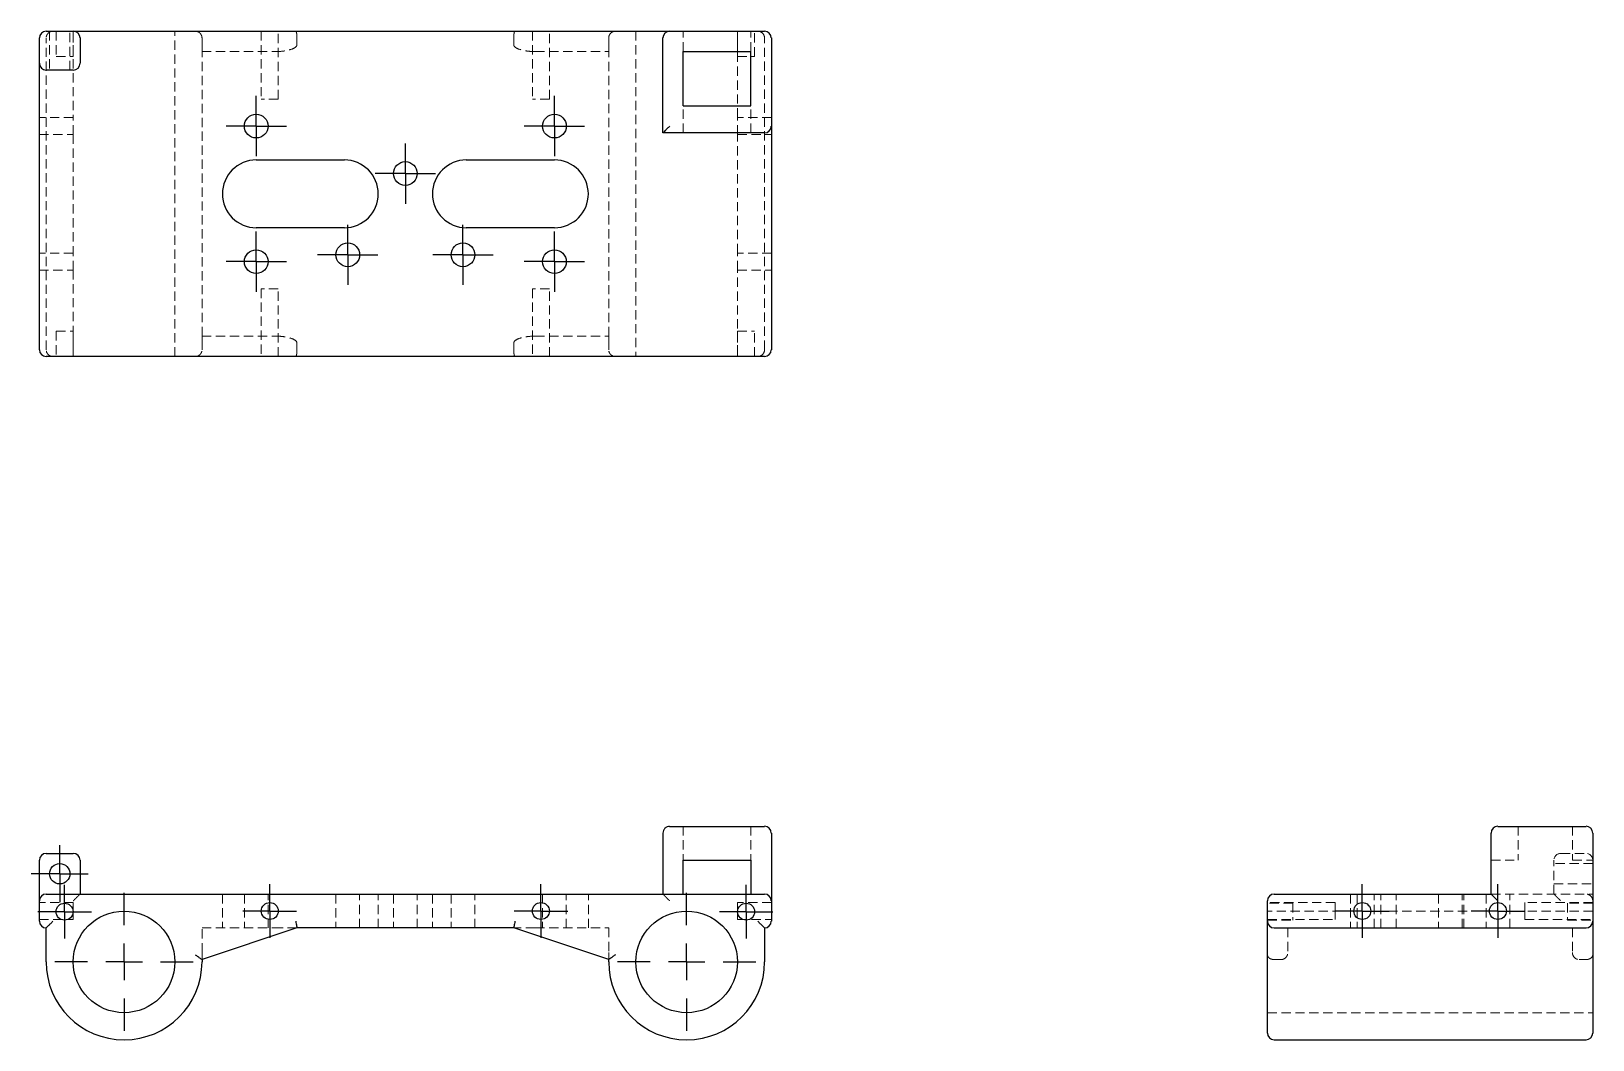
# Model space of a CAD drawing. Header units: millimetres. Extents: x 32 to 245, y 42 to 180.
import ezdxf

# ---------------------------------------------------------------- set-up
doc = ezdxf.new("R2010")
doc.units = ezdxf.units.MM
doc.linetypes.add('HIDDEN', pattern=[1.905, 1.27, -0.635])
doc.layers.add('10', color=7, linetype='Continuous')

# ---------------------------------------------------------------- blocks, each defined once
blk = doc.blocks.new('SW_CENTERMARKSYMBOL_0')
at = {"layer": '10', "color": 0}
for p, q in [((0, 5), (0, 9.44)), ((0, 0), (0, 2.5)), ((-5, 0), (-9.44, 0)), ((0, 0), (-2.5, 0)), ((0, 0), (0, -2.5)), ((0, 0), (2.5, 0)), ((5, 0), (9.44, 0)), ((0, -5), (0, -9.44))]:
    blk.add_line(p, q, dxfattribs=at)
blk = doc.blocks.new('SW_CENTERMARKSYMBOL_1')
at = {"layer": '10', "color": 0}
for p, q in [((0, 5), (0, 9.44)), ((0, 0), (0, 2.5)), ((-5, 0), (-9.44, 0)), ((0, 0), (-2.5, 0)), ((0, 0), (0, -2.5)), ((0, 0), (2.5, 0)), ((5, 0), (9.44, 0)), ((0, -5), (0, -9.44))]:
    blk.add_line(p, q, dxfattribs=at)
blk = doc.blocks.new('SW_CENTERMARKSYMBOL_2')
at = {"layer": '10', "color": 0}
for p, q in [((0, 2.5), (0, 3.89)), ((0, 0), (0, 2.5)), ((-2.5, 0), (-3.89, 0)), ((0, 0), (-2.5, 0)), ((0, 0), (0, -2.5)), ((0, 0), (2.5, 0)), ((2.5, 0), (3.89, 0)), ((0, -2.5), (0, -3.89))]:
    blk.add_line(p, q, dxfattribs=at)
blk = doc.blocks.new('SW_CENTERMARKSYMBOL_3')
at = {"layer": '10', "color": 0}
for p, q in [((0, 2.5), (0, 3.66)), ((0, 0), (0, 2.5)), ((-2.5, 0), (-3.66, 0)), ((0, 0), (-2.5, 0)), ((0, 0), (0, -2.5)), ((0, 0), (2.5, 0)), ((2.5, 0), (3.66, 0)), ((0, -2.5), (0, -3.66))]:
    blk.add_line(p, q, dxfattribs=at)
blk = doc.blocks.new('SW_CENTERMARKSYMBOL_4')
at = {"layer": '10', "color": 0}
for p, q in [((0, 2.5), (0, 3.66)), ((0, 0), (0, 2.5)), ((-2.5, 0), (-3.66, 0)), ((0, 0), (-2.5, 0)), ((0, 0), (0, -2.5)), ((0, 0), (2.5, 0)), ((2.5, 0), (3.66, 0)), ((0, -2.5), (0, -3.66))]:
    blk.add_line(p, q, dxfattribs=at)
blk = doc.blocks.new('SW_CENTERMARKSYMBOL_5')
at = {"layer": '10', "color": 0}
for p, q in [((0, 2.5), (0, 3.66)), ((0, 0), (0, 2.5)), ((-2.5, 0), (-3.66, 0)), ((0, 0), (-2.5, 0)), ((0, 0), (0, -2.5)), ((0, 0), (2.5, 0)), ((2.5, 0), (3.66, 0)), ((0, -2.5), (0, -3.66))]:
    blk.add_line(p, q, dxfattribs=at)
blk = doc.blocks.new('SW_CENTERMARKSYMBOL_6')
at = {"layer": '10', "color": 0}
for p, q in [((0, 2.5), (0, 3.66)), ((0, 0), (0, 2.5)), ((-2.5, 0), (-3.66, 0)), ((0, 0), (-2.5, 0)), ((0, 0), (0, -2.5)), ((0, 0), (2.5, 0)), ((2.5, 0), (3.66, 0)), ((0, -2.5), (0, -3.66))]:
    blk.add_line(p, q, dxfattribs=at)
blk = doc.blocks.new('SW_CENTERMARKSYMBOL_7')
at = {"layer": '10', "color": 0}
for p, q in [((0, 2.5), (0, 4.12)), ((0, 0), (0, 2.5)), ((-2.5, 0), (-4.12, 0)), ((0, 0), (-2.5, 0)), ((0, 0), (0, -2.5)), ((0, 0), (2.5, 0)), ((2.5, 0), (4.12, 0)), ((0, -2.5), (0, -4.12))]:
    blk.add_line(p, q, dxfattribs=at)
blk = doc.blocks.new('SW_CENTERMARKSYMBOL_8')
at = {"layer": '10', "color": 0}
for p, q in [((0, 2.5), (0, 4.12)), ((0, 0), (0, 2.5)), ((-2.5, 0), (-4.12, 0)), ((0, 0), (-2.5, 0)), ((0, 0), (0, -2.5)), ((0, 0), (2.5, 0)), ((2.5, 0), (4.12, 0)), ((0, -2.5), (0, -4.12))]:
    blk.add_line(p, q, dxfattribs=at)
blk = doc.blocks.new('SW_CENTERMARKSYMBOL_9')
at = {"layer": '10', "color": 0}
for p, q in [((0, 2.5), (0, 4.12)), ((0, 0), (0, 2.5)), ((-2.5, 0), (-4.12, 0)), ((0, 0), (-2.5, 0)), ((0, 0), (0, -2.5)), ((0, 0), (2.5, 0)), ((2.5, 0), (4.12, 0)), ((0, -2.5), (0, -4.12))]:
    blk.add_line(p, q, dxfattribs=at)
blk = doc.blocks.new('SW_CENTERMARKSYMBOL_10')
at = {"layer": '10', "color": 0}
for p, q in [((0, 2.5), (0, 4.12)), ((0, 0), (0, 2.5)), ((-2.5, 0), (-4.12, 0)), ((0, 0), (-2.5, 0)), ((0, 0), (0, -2.5)), ((0, 0), (2.5, 0)), ((2.5, 0), (4.12, 0)), ((0, -2.5), (0, -4.12))]:
    blk.add_line(p, q, dxfattribs=at)
blk = doc.blocks.new('SW_CENTERMARKSYMBOL_11')
at = {"layer": '10', "color": 0}
for p, q in [((0, 2.5), (0, 4.12)), ((0, 0), (0, 2.5)), ((-2.5, 0), (-4.12, 0)), ((0, 0), (-2.5, 0)), ((0, 0), (0, -2.5)), ((0, 0), (2.5, 0)), ((2.5, 0), (4.12, 0)), ((0, -2.5), (0, -4.12))]:
    blk.add_line(p, q, dxfattribs=at)
blk = doc.blocks.new('SW_CENTERMARKSYMBOL_12')
at = {"layer": '10', "color": 0}
for p, q in [((0, 2.5), (0, 4.12)), ((0, 0), (0, 2.5)), ((-2.5, 0), (-4.12, 0)), ((0, 0), (-2.5, 0)), ((0, 0), (0, -2.5)), ((0, 0), (2.5, 0)), ((2.5, 0), (4.12, 0)), ((0, -2.5), (0, -4.12))]:
    blk.add_line(p, q, dxfattribs=at)
blk = doc.blocks.new('SW_CENTERMARKSYMBOL_13')
at = {"layer": '10', "color": 0}
for p, q in [((0, 2.5), (0, 4.12)), ((0, 0), (0, 2.5)), ((-2.5, 0), (-4.12, 0)), ((0, 0), (-2.5, 0)), ((0, 0), (0, -2.5)), ((0, 0), (2.5, 0)), ((2.5, 0), (4.12, 0)), ((0, -2.5), (0, -4.12))]:
    blk.add_line(p, q, dxfattribs=at)
blk = doc.blocks.new('SW_CENTERMARKSYMBOL_14')
at = {"layer": '10', "color": 0}
for p, q in [((0, 2.5), (0, 3.66)), ((0, 0), (0, 2.5)), ((-2.5, 0), (-3.66, 0)), ((0, 0), (-2.5, 0)), ((0, 0), (0, -2.5)), ((0, 0), (2.5, 0)), ((2.5, 0), (3.66, 0)), ((0, -2.5), (0, -3.66))]:
    blk.add_line(p, q, dxfattribs=at)
blk = doc.blocks.new('SW_CENTERMARKSYMBOL_15')
at = {"layer": '10', "color": 0}
for p, q in [((0, 2.5), (0, 3.66)), ((0, 0), (0, 2.5)), ((-2.5, 0), (-3.66, 0)), ((0, 0), (-2.5, 0)), ((0, 0), (0, -2.5)), ((0, 0), (2.5, 0)), ((2.5, 0), (3.66, 0)), ((0, -2.5), (0, -3.66))]:
    blk.add_line(p, q, dxfattribs=at)

msp = doc.modelspace()

# ---------------------------------------------------------------- linework, layer by layer
at = {"color": 7, "linetype": 'Continuous', "lineweight": 25}
for p, q in [((33, 175.85), (33, 179.3)), ((33.93, 180.22), (37.63, 180.22)), ((37.63, 180.22), (119.11, 180.22)), ((38.56, 179.3), (38.56, 175.85)), ((118.19, 166.33), (118.19, 179.3)), ((119.11, 180.22), (132.07, 180.22)), ((133, 179.3), (133, 167.26)), ((120.96, 177.44), (130.22, 177.44)), ((120.96, 170.04), (120.96, 177.44)), ((130.22, 170.04), (130.22, 177.44)), ((33, 136.7), (33, 175.85)), ((37.63, 174.92), (33.93, 174.92)), ((120.96, 170.04), (130.22, 170.04)), ((133, 167.26), (133, 136.7)), ((132.07, 166.33), (118.19, 166.33)), ((62.63, 162.63), (74.67, 162.63)), ((91.33, 162.63), (103.37, 162.63)), ((74.67, 153.37), (62.63, 153.37)), ((103.37, 153.37), (91.33, 153.37)), ((132.07, 135.78), (33.93, 135.78)), ((118.19, 70.66), (118.19, 62.32)), ((119.11, 71.58), (132.07, 71.58)), ((133, 70.66), (133, 61.4)), ((231.33, 62.32), (231.33, 70.66)), ((232.26, 71.58), (244.3, 71.58)), ((245.22, 70.66), (245.22, 58.62)), ((33, 61.4), (33, 66.95)), ((33.93, 67.88), (37.63, 67.88)), ((38.56, 66.95), (38.56, 62.32)), ((120.96, 66.95), (130.22, 66.95)), ((120.96, 62.32), (120.96, 66.95)), ((130.22, 66.95), (130.22, 62.32)), ((33.93, 62.32), (132.07, 62.32)), ((201.7, 62.32), (231.33, 62.32)), ((33, 58.62), (33, 61.4)), ((133, 61.4), (133, 58.62)), ((200.78, 58.62), (200.78, 61.4)), ((33.93, 53.06), (33.93, 57.69)), ((68.19, 57.69), (55.22, 53.37)), ((97.81, 57.69), (68.19, 57.69)), ((110.78, 53.37), (97.81, 57.69)), ((132.07, 57.69), (132.07, 53.06)), ((200.78, 53.06), (200.78, 58.62)), ((201.7, 57.69), (244.3, 57.69)), ((245.22, 58.62), (245.22, 53.06)), ((55.22, 53.37), (55.22, 53.06)), ((110.78, 53.06), (110.78, 53.37)), ((200.78, 43.34), (200.78, 53.06)), ((245.22, 53.06), (245.22, 43.34)), ((201.7, 42.42), (244.3, 42.42))]:
    msp.add_line(p, q, dxfattribs=at)
at = {"color": 7, "linetype": 'HIDDEN', "lineweight": 18}
for p, q in [((33.93, 136.7), (33.93, 179.3)), ((34.39, 180.22), (34.39, 174.92)), ((35.29, 180.22), (35.29, 176.77)), ((37.17, 174.92), (37.17, 180.22)), ((37.6, 176.77), (37.6, 180.22)), ((37.63, 180.22), (37.63, 168.42)), ((51.52, 135.78), (51.52, 180.22)), ((55.22, 178.37), (55.22, 179.3)), ((63.32, 180.22), (63.32, 170.96)), ((65.64, 170.96), (65.64, 180.22)), ((68.19, 178.37), (68.19, 179.3)), ((97.81, 178.37), (97.81, 179.3)), ((100.36, 180.22), (100.36, 170.96)), ((102.68, 170.96), (102.68, 180.22)), ((110.78, 178.37), (110.78, 179.3)), ((114.48, 180.22), (114.48, 135.78)), ((120.96, 177.44), (120.96, 180.22)), ((128.37, 168.42), (128.37, 180.22)), ((128.4, 180.22), (128.4, 176.77)), ((130.22, 177.44), (130.22, 180.22)), ((130.71, 176.77), (130.71, 180.22)), ((132.07, 136.7), (132.07, 179.3)), ((55.22, 138.56), (55.22, 177.44)), ((55.22, 177.44), (65.26, 177.44)), ((100.74, 177.44), (110.78, 177.44)), ((110.78, 138.56), (110.78, 177.44)), ((35.29, 176.77), (37.6, 176.77)), ((128.4, 176.77), (130.71, 176.77)), ((65.64, 170.96), (63.32, 170.96)), ((102.68, 170.96), (100.36, 170.96)), ((120.96, 166.33), (120.96, 170.04)), ((130.22, 166.33), (130.22, 170.04)), ((37.63, 168.42), (33, 168.42)), ((37.63, 166.1), (37.63, 168.42)), ((128.37, 166.1), (128.37, 168.42)), ((133, 168.42), (128.37, 168.42)), ((33, 166.1), (37.63, 166.1)), ((37.63, 166.1), (37.63, 149.9)), ((128.37, 166.1), (133, 166.1)), ((128.37, 149.9), (128.37, 166.1)), ((37.63, 149.9), (33, 149.9)), ((37.63, 147.58), (37.63, 149.9)), ((128.37, 147.58), (128.37, 149.9)), ((133, 149.9), (128.37, 149.9)), ((33, 147.58), (37.63, 147.58)), ((37.63, 147.58), (37.63, 135.78)), ((128.37, 147.58), (133, 147.58)), ((128.37, 135.78), (128.37, 147.58)), ((65.64, 145.04), (63.32, 145.04)), ((63.32, 145.04), (63.32, 135.78)), ((65.64, 135.78), (65.64, 145.04)), ((102.68, 145.04), (100.36, 145.04)), ((100.36, 145.04), (100.36, 135.78)), ((102.68, 135.78), (102.68, 145.04)), ((35.29, 139.23), (37.6, 139.23)), ((35.29, 139.23), (35.29, 135.78)), ((37.6, 135.78), (37.6, 139.23)), ((128.4, 139.23), (130.71, 139.23)), ((128.4, 139.23), (128.4, 135.78)), ((130.71, 135.78), (130.71, 139.23)), ((55.22, 138.56), (65.26, 138.56)), ((55.22, 137.63), (55.22, 136.7)), ((68.19, 137.63), (68.19, 136.7)), ((97.81, 137.63), (97.81, 136.7)), ((100.74, 138.56), (110.78, 138.56)), ((110.78, 137.63), (110.78, 136.7)), ((120.96, 71.58), (120.96, 66.95)), ((130.22, 71.58), (130.22, 66.95)), ((235.04, 71.58), (235.04, 66.95)), ((242.44, 71.58), (242.44, 66.95)), ((231.33, 66.95), (235.04, 66.95)), ((239.92, 62.32), (239.92, 66.95)), ((245.22, 66.49), (239.92, 66.49)), ((240.85, 67.88), (244.3, 67.88)), ((242.44, 66.95), (245.22, 66.95)), ((58, 62.32), (58, 57.69)), ((61.01, 62.32), (61.01, 57.69)), ((64.25, 57.69), (64.25, 62.32)), ((73.51, 62.32), (73.51, 57.69)), ((76.75, 57.69), (76.75, 62.32)), ((79.3, 57.69), (79.3, 62.32)), ((81.38, 62.32), (81.38, 57.69)), ((84.62, 57.69), (84.62, 62.32)), ((86.7, 62.32), (86.7, 57.69)), ((89.25, 62.32), (89.25, 57.69)), ((92.49, 57.69), (92.49, 62.32)), ((101.75, 62.32), (101.75, 57.69)), ((104.99, 57.69), (104.99, 62.32)), ((108, 57.69), (108, 62.32)), ((212.12, 62.32), (212.12, 57.69)), ((213.05, 62.32), (213.05, 57.69)), ((215.36, 57.69), (215.36, 62.32)), ((216.29, 57.69), (216.29, 62.32)), ((218.37, 57.69), (218.37, 62.32)), ((224.16, 62.32), (224.16, 57.69)), ((227.4, 57.69), (227.4, 62.32)), ((227.63, 57.69), (227.63, 62.32)), ((230.64, 62.32), (230.64, 57.69)), ((231.33, 62.32), (245.22, 62.32)), ((233.88, 57.69), (233.88, 62.32)), ((239.92, 63.71), (245.22, 63.71)), ((37.63, 61.17), (33, 61.17)), ((37.63, 60.01), (37.63, 61.17)), ((37.63, 58.85), (37.63, 60.01)), ((128.37, 60.01), (128.37, 61.17)), ((133, 61.17), (128.37, 61.17)), ((128.37, 58.85), (128.37, 60.01)), ((210.04, 61.17), (200.78, 61.17)), ((204.23, 61.07), (200.78, 61.07)), ((245.22, 60.01), (200.78, 60.01)), ((204.23, 61.07), (204.23, 58.76)), ((210.04, 60.01), (210.04, 61.17)), ((210.04, 58.85), (210.04, 60.01)), ((235.96, 60.01), (235.96, 61.17)), ((245.22, 61.17), (235.96, 61.17)), ((235.96, 58.85), (235.96, 60.01)), ((241.77, 61.07), (241.77, 58.76)), ((245.22, 61.07), (241.77, 61.07)), ((33, 58.85), (37.63, 58.85)), ((55.22, 57.69), (65.26, 57.69)), ((55.22, 54.35), (55.22, 57.69)), ((100.74, 57.69), (110.78, 57.69)), ((110.78, 57.69), (110.78, 54.35)), ((128.37, 58.85), (133, 58.85)), ((200.78, 58.85), (210.04, 58.85)), ((200.78, 58.76), (204.23, 58.76)), ((203.56, 57.69), (203.56, 54.35)), ((235.96, 58.85), (245.22, 58.85)), ((241.77, 58.76), (245.22, 58.76)), ((242.44, 57.69), (242.44, 54.35)), ((202.63, 53.37), (201.7, 53.37)), ((243.37, 53.37), (244.3, 53.37)), ((200.78, 46.12), (245.22, 46.12))]:
    msp.add_line(p, q, dxfattribs=at)
at = {"color": 7, "linetype": 'Continuous', "lineweight": 25}
for centre, radius in [((62.63, 167.26), 1.62), ((103.37, 167.26), 1.62), ((83, 160.78), 1.62), ((62.63, 148.74), 1.62), ((75.13, 149.67), 1.62), ((90.87, 149.67), 1.62), ((103.37, 148.74), 1.62), ((35.78, 65.1), 1.39), ((36.44, 59.92), 1.16), ((44.57, 53.06), 6.94), ((64.48, 60.01), 1.16), ((101.52, 60.01), 1.16), ((121.43, 53.06), 6.94), ((129.56, 59.92), 1.16), ((213.74, 60.01), 1.16), ((232.26, 60.01), 1.16)]:
    msp.add_circle(centre, radius, dxfattribs=at)
for centre, radius, start, end in [((33.93, 179.3), 0.926, 90, 180), ((37.63, 179.3), 0.926, 0, 90), ((119.11, 179.3), 0.926, 90, 180), ((132.07, 179.3), 0.926, 0, 90), ((33.93, 175.85), 0.926, 180, 270), ((37.63, 175.85), 0.926, 270, 0), ((132.07, 167.26), 0.926, 270, 0), ((62.63, 158), 4.63, 90, 270), ((74.67, 158), 4.63, 270, 90), ((91.33, 158), 4.63, 90, 270), ((103.37, 158), 4.63, 270, 90), ((33.93, 136.7), 0.926, 180, 270), ((132.07, 136.7), 0.926, 270, 0), ((132.07, 70.66), 0.926, 0, 90), ((232.26, 70.66), 0.926, 90, 180), ((244.3, 70.66), 0.926, 0, 90), ((33.93, 66.95), 0.926, 90, 180), ((37.63, 66.95), 0.926, 0, 90), ((33.93, 61.4), 0.926, 90, 180), ((132.07, 61.4), 0.926, 0, 90), ((201.7, 61.4), 0.926, 90, 180), ((33.93, 58.62), 0.926, 180, 270), ((132.07, 58.62), 0.926, 270, 0), ((201.7, 58.62), 0.926, 180, 270), ((244.3, 58.62), 0.926, 270, 0), ((44.57, 53.06), 10.65, 180, 0), ((121.43, 53.06), 10.65, 180, 0), ((201.7, 43.34), 0.926, 180, 270), ((244.3, 43.34), 0.926, 270, 0)]:
    msp.add_arc(centre, radius, start, end, dxfattribs=at)
at = {"color": 7, "linetype": 'HIDDEN', "lineweight": 18}
for centre, start, end in [((240.85, 66.95), 90, 180), ((244.3, 66.95), 0, 90)]:
    msp.add_arc(centre, 0.926, start, end, dxfattribs=at)
for points in [[(34.85, 180.22), (34.74, 180.22), (34.63, 180.2), (34.4, 180.11), (34.29, 180.04), (34.11, 179.86), (34.04, 179.75), (33.95, 179.52), (33.93, 179.41), (33.93, 179.3)], [(55.22, 179.3), (55.22, 179.41), (55.2, 179.52), (55.11, 179.75), (55.04, 179.86), (54.86, 180.04), (54.75, 180.11), (54.52, 180.2), (54.41, 180.22), (54.3, 180.22)], [(68.19, 179.3), (68.19, 179.41), (68.18, 179.52), (68.17, 179.75), (68.16, 179.86), (68.13, 180.04), (68.11, 180.11), (68.07, 180.2), (68.05, 180.22), (68.03, 180.22)], [(97.81, 179.3), (97.81, 179.41), (97.82, 179.52), (97.83, 179.75), (97.84, 179.86), (97.87, 180.04), (97.89, 180.11), (97.93, 180.2), (97.95, 180.22), (97.97, 180.22)], [(110.78, 179.3), (110.78, 179.41), (110.8, 179.52), (110.89, 179.75), (110.96, 179.86), (111.14, 180.04), (111.25, 180.11), (111.48, 180.2), (111.59, 180.22), (111.7, 180.22)], [(132.07, 179.3), (132.07, 179.41), (132.05, 179.52), (131.96, 179.75), (131.89, 179.86), (131.71, 180.04), (131.6, 180.11), (131.37, 180.2), (131.26, 180.22), (131.15, 180.22)], [(55.22, 178.37), (55.22, 178.26), (55.22, 178.14), (55.22, 177.92), (55.22, 177.81), (55.22, 177.63), (55.22, 177.55), (55.22, 177.46), (55.22, 177.44), (55.22, 177.44)], [(65.26, 177.44), (65.6, 177.44), (65.97, 177.46), (66.7, 177.55), (67.04, 177.63), (67.61, 177.81), (67.84, 177.92), (68.12, 178.14), (68.19, 178.26), (68.19, 178.37)], [(97.81, 178.37), (97.81, 178.26), (97.88, 178.14), (98.16, 177.92), (98.39, 177.81), (98.96, 177.63), (99.3, 177.55), (100.03, 177.46), (100.4, 177.44), (100.74, 177.44)], [(110.78, 177.44), (110.78, 177.44), (110.78, 177.46), (110.78, 177.55), (110.78, 177.63), (110.78, 177.81), (110.78, 177.92), (110.78, 178.14), (110.78, 178.26), (110.78, 178.37)], [(34.85, 135.78), (34.74, 135.78), (34.63, 135.8), (34.4, 135.89), (34.29, 135.96), (34.11, 136.14), (34.04, 136.25), (33.95, 136.48), (33.93, 136.59), (33.93, 136.7)], [(54.3, 135.78), (54.41, 135.78), (54.52, 135.8), (54.75, 135.89), (54.86, 135.96), (55.04, 136.14), (55.11, 136.25), (55.2, 136.48), (55.22, 136.59), (55.22, 136.7)], [(55.22, 138.56), (55.22, 138.56), (55.22, 138.54), (55.22, 138.45), (55.22, 138.37), (55.22, 138.19), (55.22, 138.08), (55.22, 137.86), (55.22, 137.74), (55.22, 137.63)], [(68.19, 137.63), (68.19, 137.74), (68.12, 137.86), (67.84, 138.08), (67.61, 138.19), (67.04, 138.37), (66.7, 138.45), (65.97, 138.54), (65.6, 138.56), (65.26, 138.56)], [(68.03, 135.78), (68.05, 135.78), (68.07, 135.8), (68.11, 135.89), (68.13, 135.96), (68.16, 136.14), (68.17, 136.25), (68.18, 136.48), (68.19, 136.59), (68.19, 136.7)], [(100.74, 138.56), (100.4, 138.56), (100.03, 138.54), (99.3, 138.45), (98.96, 138.37), (98.39, 138.19), (98.16, 138.08), (97.88, 137.86), (97.81, 137.74), (97.81, 137.63)], [(97.97, 135.78), (97.95, 135.78), (97.93, 135.8), (97.89, 135.89), (97.87, 135.96), (97.84, 136.14), (97.83, 136.25), (97.82, 136.48), (97.81, 136.59), (97.81, 136.7)], [(110.78, 137.63), (110.78, 137.74), (110.78, 137.86), (110.78, 138.08), (110.78, 138.19), (110.78, 138.37), (110.78, 138.45), (110.78, 138.54), (110.78, 138.56), (110.78, 138.56)], [(111.7, 135.78), (111.59, 135.78), (111.48, 135.8), (111.25, 135.89), (111.14, 135.96), (110.96, 136.14), (110.89, 136.25), (110.8, 136.48), (110.78, 136.59), (110.78, 136.7)], [(132.07, 136.7), (132.07, 136.59), (132.05, 136.48), (131.96, 136.25), (131.89, 136.14), (131.71, 135.96), (131.6, 135.89), (131.37, 135.8), (131.26, 135.78), (131.15, 135.78)], [(37.63, 61.4), (37.74, 61.51), (37.86, 61.62), (38.08, 61.85), (38.19, 61.96), (38.37, 62.14), (38.45, 62.21), (38.54, 62.3), (38.56, 62.32), (38.56, 62.32)], [(119.11, 61.4), (119, 61.51), (118.88, 61.62), (118.66, 61.85), (118.55, 61.96), (118.37, 62.14), (118.3, 62.21), (118.21, 62.3), (118.19, 62.32), (118.19, 62.32)], [(239.92, 62.32), (239.92, 62.32), (239.94, 62.3), (240.03, 62.21), (240.1, 62.14), (240.28, 61.96), (240.39, 61.85), (240.62, 61.62), (240.74, 61.51), (240.85, 61.4)], [(245.22, 61.4), (245.22, 61.51), (245.2, 61.62), (245.11, 61.85), (245.04, 61.96), (244.86, 62.14), (244.75, 62.21), (244.52, 62.3), (244.41, 62.32), (244.3, 62.32)], [(68.19, 57.69), (68.19, 57.69), (68.12, 57.69), (67.84, 57.69), (67.61, 57.69), (67.04, 57.69), (66.7, 57.69), (65.97, 57.69), (65.6, 57.69), (65.26, 57.69)], [(100.74, 57.69), (100.4, 57.69), (100.03, 57.69), (99.3, 57.69), (98.96, 57.69), (98.39, 57.69), (98.16, 57.69), (97.88, 57.69), (97.81, 57.69), (97.81, 57.69)], [(55.22, 54.35), (55.22, 54.23), (55.22, 54.11), (55.22, 53.87), (55.22, 53.75), (55.22, 53.56), (55.22, 53.49), (55.22, 53.39), (55.22, 53.37), (55.22, 53.37)], [(110.78, 53.37), (110.78, 53.37), (110.78, 53.39), (110.78, 53.49), (110.78, 53.56), (110.78, 53.75), (110.78, 53.87), (110.78, 54.11), (110.78, 54.23), (110.78, 54.35)], [(200.78, 54.04), (200.78, 53.96), (200.8, 53.88), (200.89, 53.71), (200.96, 53.63), (201.14, 53.5), (201.25, 53.45), (201.48, 53.39), (201.59, 53.37), (201.7, 53.37)], [(202.63, 53.37), (202.74, 53.37), (202.86, 53.39), (203.08, 53.49), (203.19, 53.56), (203.37, 53.75), (203.45, 53.87), (203.54, 54.11), (203.56, 54.23), (203.56, 54.35)], [(242.44, 54.35), (242.44, 54.23), (242.46, 54.11), (242.55, 53.87), (242.63, 53.75), (242.81, 53.56), (242.92, 53.49), (243.14, 53.39), (243.26, 53.37), (243.37, 53.37)], [(244.3, 53.37), (244.41, 53.37), (244.52, 53.39), (244.75, 53.45), (244.86, 53.5), (245.04, 53.63), (245.11, 53.71), (245.2, 53.88), (245.22, 53.96), (245.22, 54.04)]]:
    msp.add_open_spline(points, degree=3, knots=[0, 0, 0, 0, 0.25, 0.25, 0.5, 0.5, 0.75, 0.75, 1, 1, 1, 1], dxfattribs=at)
at = {"color": 7, "linetype": 'Continuous', "lineweight": 25}
for points in [[(119.11, 167.26), (119, 167.15), (118.88, 167.03), (118.66, 166.8), (118.55, 166.69), (118.37, 166.51), (118.3, 166.44), (118.21, 166.35), (118.19, 166.33), (118.19, 166.33)], [(119.11, 71.58), (119, 71.58), (118.88, 71.56), (118.66, 71.47), (118.55, 71.4), (118.37, 71.22), (118.3, 71.11), (118.21, 70.88), (118.19, 70.77), (118.19, 70.66)], [(232.26, 61.4), (232.15, 61.51), (232.03, 61.62), (231.8, 61.85), (231.69, 61.96), (231.51, 62.14), (231.44, 62.21), (231.35, 62.3), (231.33, 62.32), (231.33, 62.32)], [(34.85, 58.62), (34.74, 58.51), (34.63, 58.39), (34.4, 58.17), (34.29, 58.06), (34.11, 57.88), (34.04, 57.8), (33.95, 57.71), (33.93, 57.69), (33.93, 57.69)], [(68.03, 58.62), (68.05, 58.51), (68.07, 58.39), (68.11, 58.17), (68.13, 58.06), (68.16, 57.88), (68.17, 57.8), (68.18, 57.71), (68.19, 57.69), (68.19, 57.69)], [(97.97, 58.62), (97.95, 58.51), (97.93, 58.39), (97.89, 58.17), (97.87, 58.06), (97.84, 57.88), (97.83, 57.8), (97.82, 57.71), (97.81, 57.69), (97.81, 57.69)], [(132.07, 57.69), (132.07, 57.69), (132.05, 57.71), (131.96, 57.8), (131.89, 57.88), (131.71, 58.06), (131.6, 58.17), (131.37, 58.39), (131.26, 58.51), (131.15, 58.62)], [(54.3, 54.04), (54.41, 53.96), (54.52, 53.88), (54.75, 53.71), (54.86, 53.63), (55.04, 53.5), (55.11, 53.45), (55.2, 53.39), (55.22, 53.37), (55.22, 53.37)], [(111.7, 54.04), (111.59, 53.96), (111.48, 53.88), (111.25, 53.71), (111.14, 53.63), (110.96, 53.5), (110.89, 53.45), (110.8, 53.39), (110.78, 53.37), (110.78, 53.37)]]:
    msp.add_open_spline(points, degree=3, knots=[0, 0, 0, 0, 0.25, 0.25, 0.5, 0.5, 0.75, 0.75, 1, 1, 1, 1], dxfattribs=at)

# ---------------------------------------------------------------- block references
at = {"layer": '10'}
for name, p in [('SW_CENTERMARKSYMBOL_13', (62.63, 167.26)), ('SW_CENTERMARKSYMBOL_10', (103.37, 167.26)), ('SW_CENTERMARKSYMBOL_7', (83, 160.78)), ('SW_CENTERMARKSYMBOL_8', (75.13, 149.67)), ('SW_CENTERMARKSYMBOL_9', (90.87, 149.67)), ('SW_CENTERMARKSYMBOL_12', (62.63, 148.74)), ('SW_CENTERMARKSYMBOL_11', (103.37, 148.74)), ('SW_CENTERMARKSYMBOL_2', (35.78, 65.1)), ('SW_CENTERMARKSYMBOL_6', (36.44, 59.92)), ('SW_CENTERMARKSYMBOL_1', (44.57, 53.06)), ('SW_CENTERMARKSYMBOL_3', (64.48, 60.01)), ('SW_CENTERMARKSYMBOL_4', (101.52, 60.01)), ('SW_CENTERMARKSYMBOL_0', (121.43, 53.06)), ('SW_CENTERMARKSYMBOL_5', (129.56, 59.92)), ('SW_CENTERMARKSYMBOL_15', (213.74, 60.01)), ('SW_CENTERMARKSYMBOL_14', (232.26, 60.01))]:
    msp.add_blockref(name, p, dxfattribs=at)

doc.saveas('drawing.dxf')
